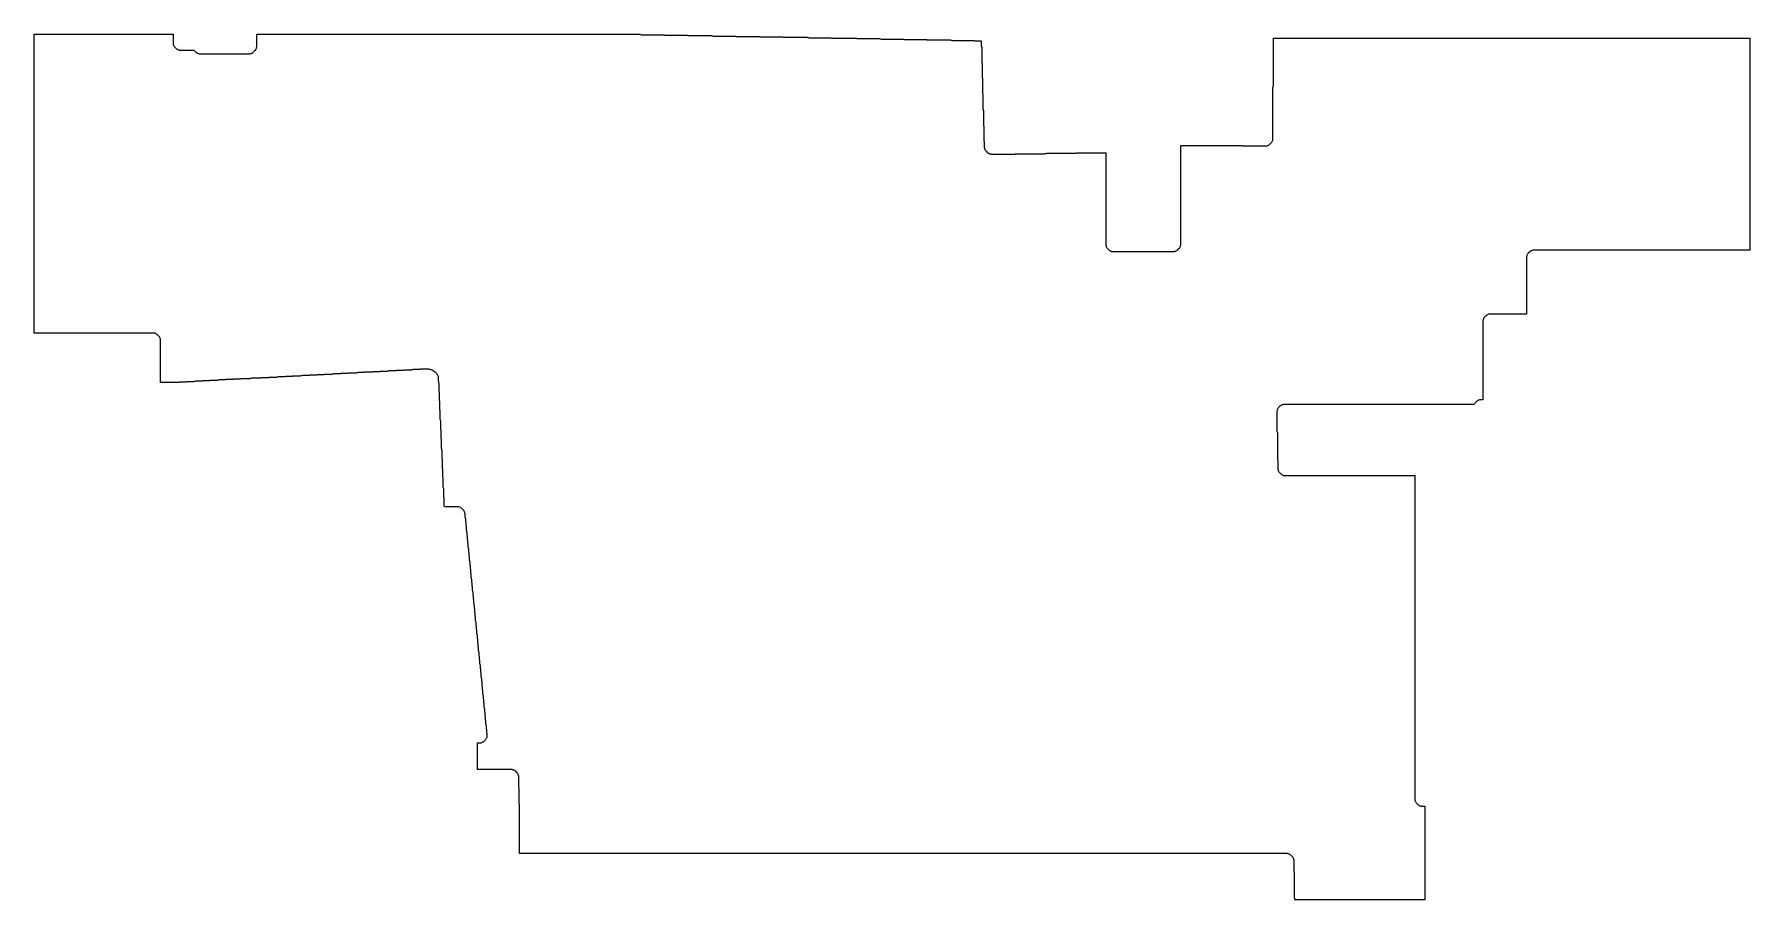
# Model space of a CAD drawing. Header units: metres. Extents: x -62144 to 80601, y -23241 to 48779.
import ezdxf

# ---------------------------------------------------------------- set-up
doc = ezdxf.new("R2010")
doc.units = ezdxf.units.M
doc.layers.add('alpha_boundary_shrunk', color=7, linetype='Continuous')

msp = doc.modelspace()

# ---------------------------------------------------------------- linework, layer by layer
at = {"layer": 'alpha_boundary_shrunk', "color": 1}
msp.add_lwpolyline([(-62144, 23920), (-62144, 48779), (-50591, 48779), (-50591, 48059), (-50589, 48010), (-50582, 47962), (-50570, 47914), (-50553, 47868), (-50532, 47824), (-50507, 47782), (-50478, 47742), (-50445, 47706), (-50337, 47598), (-50301, 47565), (-50261, 47536), (-50219, 47511), (-50175, 47490), (-50129, 47473), (-50081, 47461), (-50033, 47454), (-49984, 47452), (-48861, 47452), (-48831, 47419), (-48723, 47311), (-48687, 47278), (-48648, 47249), (-48605, 47224), (-48561, 47203), (-48515, 47186), (-48467, 47174), (-48419, 47167), (-48370, 47165), (-44245, 47165), (-44196, 47167), (-44148, 47174), (-44100, 47186), (-44054, 47203), (-44010, 47224), (-43968, 47249), (-43928, 47278), (-43892, 47311), (-43784, 47419), (-43751, 47455), (-43722, 47495), (-43697, 47537), (-43676, 47581), (-43659, 47627), (-43647, 47675), (-43640, 47723), (-43638, 47772), (-43638, 48779), (-11758, 48779), (-11754, 48777), (-11710, 48762), (-11665, 48751), (-11619, 48745), (-11573, 48743), (-9786, 48743), (-9781, 48741), (-9738, 48726), (-9692, 48716), (-9647, 48709), (-9600, 48707), (-7813, 48707), (-7809, 48705), (-7765, 48690), (-7720, 48680), (-7674, 48673), (-7628, 48671), (-5805, 48671), (-5801, 48669), (-5757, 48655), (-5711, 48644), (-5666, 48637), (-5619, 48635), (-3832, 48635), (-3828, 48633), (-3784, 48619), (-3739, 48608), (-3693, 48602), (-3647, 48599), (-1860, 48599), (-1855, 48598), (-1811, 48583), (-1766, 48572), (-1720, 48566), (-1674, 48564), (113, 48564), (117, 48562), (161, 48547), (206, 48536), (252, 48530), (298, 48528), (2193, 48528), (2197, 48526), (2241, 48511), (2286, 48500), (2332, 48494), (2378, 48492), (4094, 48492), (4098, 48490), (4142, 48475), (4187, 48465), (4233, 48458), (4279, 48456), (6246, 48456), (6250, 48454), (6294, 48439), (6339, 48429), (6385, 48422), (6431, 48420), (8182, 48420), (8187, 48418), (8231, 48403), (8276, 48393), (8322, 48386), (8368, 48384), (10155, 48384), (10159, 48382), (10203, 48368), (10248, 48357), (10294, 48351), (10340, 48348), (12092, 48348), (12096, 48347), (12140, 48332), (12185, 48321), (12231, 48315), (12277, 48313), (14064, 48313), (14068, 48311), (14112, 48296), (14157, 48285), (14203, 48279), (14250, 48277), (16001, 48277), (16005, 48275), (16049, 48260), (16094, 48249), (16140, 48243), (16186, 48241), (16655, 48241), (16655, 47880), (16657, 47834), (16663, 47788), (16674, 47743), (16689, 47699), (16691, 47695), (16691, 46553), (16693, 46507), (16699, 46461), (16710, 46416), (16725, 46372), (16726, 46368), (16726, 45262), (16729, 45216), (16735, 45170), (16746, 45125), (16760, 45081), (16762, 45077), (16762, 43935), (16764, 43889), (16771, 43843), (16781, 43798), (16796, 43754), (16798, 43750), (16798, 42608), (16800, 42562), (16807, 42516), (16817, 42471), (16832, 42427), (16834, 42423), (16834, 41317), (16836, 41271), (16843, 41225), (16853, 41180), (16868, 41136), (16870, 41131), (16870, 39990), (16872, 39944), (16878, 39898), (16889, 39853), (16904, 39809), (16906, 39804), (16906, 39416), (16908, 39367), (16915, 39319), (16927, 39271), (16944, 39225), (16965, 39180), (16990, 39138), (17019, 39099), (17052, 39062), (17160, 38955), (17196, 38922), (17236, 38893), (17278, 38867), (17322, 38847), (17368, 38830), (17416, 38818), (17464, 38811), (17513, 38808), (19378, 38808), (19425, 38811), (19470, 38817), (19516, 38828), (19559, 38842), (19564, 38844), (21925, 38844), (21971, 38846), (22017, 38853), (22062, 38864), (22106, 38878), (22110, 38880), (24435, 38880), (24481, 38882), (24527, 38889), (24572, 38899), (24616, 38914), (24621, 38916), (27019, 38916), (27019, 31311), (27022, 31262), (27029, 31213), (27041, 31166), (27058, 31119), (27079, 31075), (27104, 31033), (27133, 30993), (27166, 30957), (27274, 30850), (27310, 30817), (27349, 30787), (27391, 30762), (27436, 30741), (27482, 30725), (27530, 30713), (27578, 30705), (27627, 30703), (32648, 30703), (32697, 30705), (32746, 30713), (32793, 30725), (32839, 30741), (32884, 30762), (32926, 30787), (32965, 30817), (33002, 30850), (33109, 30957), (33142, 30993), (33171, 31033), (33197, 31075), (33218, 31119), (33234, 31166), (33246, 31213), (33253, 31262), (33256, 31311), (33256, 39526), (38344, 39526), (38349, 39524), (38393, 39509), (38438, 39498), (38484, 39492), (38530, 39490), (40323, 39490), (40372, 39492), (40421, 39499), (40468, 39511), (40514, 39528), (40559, 39549), (40601, 39574), (40640, 39603), (40677, 39636), (40784, 39744), (40817, 39780), (40846, 39820), (40872, 39862), (40893, 39906), (40909, 39952), (40921, 40000), (40928, 40048), (40931, 40097), (40931, 44359), (40933, 44363), (40947, 44407), (40958, 44452), (40964, 44498), (40967, 44545), (40967, 48456), (80601, 48456), (80601, 30806), (62631, 30806), (62582, 30804), (62533, 30797), (62486, 30785), (62439, 30768), (62395, 30747), (62353, 30722), (62314, 30693), (62277, 30660), (62170, 30552), (62137, 30516), (62107, 30477), (62082, 30435), (62061, 30390), (62045, 30344), (62033, 30296), (62026, 30248), (62023, 30199), (62023, 25499), (59008, 25499), (58959, 25496), (58911, 25489), (58863, 25477), (58817, 25460), (58773, 25439), (58731, 25414), (58691, 25385), (58655, 25352), (58547, 25244), (58514, 25208), (58485, 25169), (58460, 25127), (58439, 25082), (58422, 25036), (58411, 24988), (58403, 24940), (58401, 24891), (58401, 18362), (58219, 18362), (58170, 18359), (58122, 18352), (58074, 18340), (58028, 18323), (57984, 18302), (57942, 18277), (57902, 18248), (57866, 18215), (57758, 18107), (57725, 18071), (57696, 18032), (57671, 17990), (57660, 17967), (41865, 17967), (41816, 17965), (41768, 17957), (41720, 17945), (41674, 17929), (41630, 17908), (41587, 17883), (41548, 17853), (41512, 17821), (41404, 17713), (41371, 17677), (41342, 17637), (41317, 17595), (41296, 17551), (41279, 17505), (41267, 17457), (41260, 17408), (41258, 17359), (41258, 15817), (41260, 15771), (41266, 15725), (41277, 15680), (41292, 15636), (41294, 15632), (41294, 13522), (41296, 13476), (41302, 13430), (41313, 13385), (41328, 13341), (41329, 13336), (41329, 12661), (41332, 12612), (41339, 12564), (41351, 12516), (41367, 12470), (41388, 12425), (41414, 12383), (41443, 12344), (41476, 12308), (41583, 12200), (41620, 12167), (41659, 12138), (41701, 12113), (41746, 12092), (41792, 12075), (41839, 12063), (41888, 12056), (41937, 12054), (52734, 12054), (52734, -14847), (52737, -14896), (52744, -14944), (52756, -14992), (52772, -15038), (52793, -15083), (52819, -15125), (52848, -15164), (52881, -15200), (52988, -15308), (53025, -15341), (53064, -15370), (53106, -15395), (53151, -15416), (53197, -15433), (53244, -15445), (53293, -15452), (53342, -15454), (53559, -15454), (53559, -23241), (42758, -23241), (42758, -23229), (42751, -23183), (42741, -23138), (42726, -23094), (42724, -23090), (42724, -21051), (42722, -21005), (42715, -20959), (42705, -20914), (42690, -20870), (42688, -20866), (42688, -20011), (42686, -19962), (42678, -19914), (42667, -19866), (42650, -19820), (42629, -19776), (42604, -19734), (42575, -19694), (42542, -19658), (42434, -19550), (42398, -19517), (42358, -19488), (42316, -19463), (42272, -19442), (42226, -19425), (42178, -19413), (42129, -19406), (42080, -19404), (-21760, -19404), (-21760, -15457), (-21763, -15410), (-21769, -15364), (-21780, -15319), (-21794, -15275), (-21796, -15271), (-21796, -14022), (-21798, -13976), (-21805, -13930), (-21815, -13885), (-21830, -13841), (-21832, -13837), (-21832, -13018), (-21835, -12969), (-21842, -12920), (-21854, -12873), (-21870, -12826), (-21891, -12782), (-21916, -12740), (-21946, -12701), (-21979, -12664), (-22086, -12557), (-22123, -12524), (-22162, -12494), (-22204, -12469), (-22248, -12448), (-22295, -12432), (-22342, -12420), (-22391, -12413), (-22440, -12410), (-25275, -12410), (-25275, -10182), (-25058, -10182), (-25009, -10180), (-24960, -10173), (-24913, -10161), (-24866, -10144), (-24822, -10123), (-24780, -10098), (-24741, -10069), (-24704, -10036), (-24597, -9928), (-24564, -9892), (-24534, -9853), (-24509, -9811), (-24488, -9766), (-24472, -9720), (-24460, -9672), (-24453, -9624), (-24450, -9575), (-24450, -9539), (-24452, -9493), (-24459, -9447), (-24469, -9402), (-24484, -9358), (-24486, -9354), (-24486, -9180), (-24488, -9134), (-24495, -9088), (-24505, -9043), (-24520, -8999), (-24522, -8995), (-24522, -8822), (-24524, -8775), (-24531, -8729), (-24541, -8684), (-24556, -8640), (-24558, -8636), (-24558, -8463), (-24560, -8417), (-24566, -8371), (-24577, -8326), (-24592, -8282), (-24594, -8278), (-24594, -8104), (-24596, -8058), (-24602, -8012), (-24613, -7967), (-24628, -7923), (-24630, -7919), (-24630, -7746), (-24632, -7699), (-24638, -7654), (-24649, -7608), (-24664, -7564), (-24665, -7560), (-24665, -7387), (-24668, -7341), (-24674, -7295), (-24685, -7250), (-24699, -7206), (-24701, -7202), (-24701, -7028), (-24703, -6982), (-24710, -6936), (-24721, -6891), (-24735, -6847), (-24737, -6843), (-24737, -6670), (-24739, -6623), (-24746, -6578), (-24756, -6532), (-24771, -6489), (-24773, -6484), (-24773, -6311), (-24775, -6265), (-24782, -6219), (-24792, -6174), (-24807, -6130), (-24809, -6126), (-24809, -5953), (-24811, -5906), (-24817, -5860), (-24828, -5815), (-24843, -5771), (-24845, -5767), (-24845, -5594), (-24847, -5548), (-24853, -5502), (-24864, -5457), (-24879, -5413), (-24881, -5408), (-24881, -5235), (-24883, -5189), (-24889, -5143), (-24900, -5098), (-24915, -5054), (-24916, -5050), (-24916, -4877), (-24919, -4830), (-24925, -4784), (-24936, -4739), (-24950, -4695), (-24952, -4691), (-24952, -4518), (-24954, -4472), (-24961, -4426), (-24972, -4381), (-24986, -4337), (-24988, -4332), (-24988, -4159), (-24990, -4113), (-24997, -4067), (-25007, -4022), (-25022, -3978), (-25024, -3974), (-25024, -3801), (-25026, -3754), (-25033, -3708), (-25043, -3663), (-25058, -3619), (-25060, -3615), (-25060, -3442), (-25062, -3396), (-25068, -3350), (-25079, -3305), (-25094, -3261), (-25096, -3257), (-25096, -3083), (-25098, -3037), (-25104, -2991), (-25115, -2946), (-25130, -2902), (-25132, -2898), (-25132, -2725), (-25134, -2678), (-25140, -2633), (-25151, -2587), (-25166, -2543), (-25168, -2539), (-25168, -2366), (-25170, -2320), (-25176, -2274), (-25187, -2229), (-25202, -2185), (-25203, -2181), (-25203, -2007), (-25206, -1961), (-25212, -1915), (-25223, -1870), (-25237, -1826), (-25239, -1822), (-25239, -1649), (-25241, -1602), (-25248, -1557), (-25258, -1511), (-25273, -1468), (-25275, -1463), (-25275, -1290), (-25277, -1244), (-25284, -1198), (-25294, -1153), (-25309, -1109), (-25311, -1105), (-25311, -931), (-25313, -885), (-25320, -839), (-25330, -794), (-25345, -750), (-25347, -746), (-25347, -573), (-25349, -527), (-25355, -481), (-25366, -436), (-25381, -392), (-25383, -387), (-25383, -214), (-25385, -168), (-25391, -122), (-25402, -77), (-25417, -33), (-25419, -29), (-25419, 144), (-25421, 191), (-25427, 237), (-25438, 282), (-25453, 326), (-25454, 330), (-25454, 503), (-25457, 549), (-25463, 595), (-25474, 640), (-25488, 684), (-25490, 689), (-25490, 862), (-25492, 908), (-25499, 954), (-25510, 999), (-25524, 1043), (-25526, 1047), (-25526, 1220), (-25528, 1267), (-25535, 1313), (-25545, 1358), (-25560, 1402), (-25562, 1406), (-25562, 1579), (-25564, 1625), (-25571, 1671), (-25581, 1716), (-25596, 1760), (-25598, 1764), (-25598, 1938), (-25600, 1984), (-25606, 2030), (-25617, 2075), (-25632, 2119), (-25634, 2123), (-25634, 2296), (-25636, 2343), (-25642, 2389), (-25653, 2434), (-25668, 2478), (-25670, 2482), (-25670, 2655), (-25672, 2701), (-25678, 2747), (-25689, 2792), (-25704, 2836), (-25705, 2840), (-25705, 3014), (-25708, 3060), (-25714, 3106), (-25725, 3151), (-25739, 3195), (-25741, 3199), (-25741, 3372), (-25743, 3419), (-25750, 3464), (-25761, 3510), (-25775, 3553), (-25777, 3558), (-25777, 3731), (-25779, 3777), (-25786, 3823), (-25796, 3868), (-25811, 3912), (-25813, 3916), (-25813, 4090), (-25815, 4136), (-25822, 4182), (-25832, 4227), (-25847, 4271), (-25849, 4275), (-25849, 4448), (-25851, 4494), (-25858, 4540), (-25868, 4585), (-25883, 4629), (-25885, 4634), (-25885, 4807), (-25887, 4853), (-25893, 4899), (-25904, 4944), (-25919, 4988), (-25921, 4992), (-25921, 5165), (-25923, 5212), (-25929, 5258), (-25940, 5303), (-25955, 5347), (-25957, 5351), (-25957, 5524), (-25959, 5570), (-25965, 5616), (-25976, 5661), (-25991, 5705), (-25992, 5710), (-25992, 5883), (-25995, 5929), (-26001, 5975), (-26012, 6020), (-26026, 6064), (-26028, 6068), (-26028, 6241), (-26030, 6288), (-26037, 6334), (-26047, 6379), (-26062, 6423), (-26064, 6427), (-26064, 6600), (-26066, 6646), (-26073, 6692), (-26083, 6737), (-26098, 6781), (-26100, 6785), (-26100, 6959), (-26102, 7005), (-26109, 7051), (-26119, 7096), (-26134, 7140), (-26136, 7144), (-26136, 7317), (-26138, 7364), (-26144, 7410), (-26155, 7455), (-26170, 7499), (-26172, 7503), (-26172, 7676), (-26174, 7722), (-26180, 7768), (-26191, 7813), (-26206, 7857), (-26208, 7861), (-26208, 8035), (-26210, 8081), (-26216, 8127), (-26227, 8172), (-26242, 8216), (-26243, 8220), (-26243, 8393), (-26246, 8440), (-26252, 8485), (-26263, 8531), (-26277, 8575), (-26279, 8579), (-26279, 8752), (-26281, 8798), (-26288, 8844), (-26299, 8889), (-26313, 8933), (-26326, 8962), (-26337, 9005), (-26353, 9051), (-26374, 9095), (-26399, 9137), (-26429, 9177), (-26462, 9213), (-26569, 9321), (-26606, 9354), (-26645, 9383), (-26687, 9408), (-26731, 9429), (-26778, 9446), (-26825, 9458), (-26874, 9465), (-26923, 9467), (-28021, 9467), (-28035, 9507), (-28037, 9511), (-28037, 10115), (-28039, 10161), (-28045, 10207), (-28056, 10252), (-28071, 10296), (-28073, 10300), (-28073, 10904), (-28075, 10950), (-28081, 10996), (-28092, 11041), (-28107, 11085), (-28108, 11089), (-28108, 11729), (-28111, 11775), (-28117, 11821), (-28128, 11866), (-28142, 11910), (-28144, 11914), (-28144, 12518), (-28146, 12564), (-28153, 12610), (-28163, 12655), (-28178, 12699), (-28180, 12703), (-28180, 13307), (-28182, 13353), (-28189, 13399), (-28199, 13444), (-28214, 13488), (-28216, 13492), (-28216, 14132), (-28218, 14178), (-28225, 14224), (-28235, 14269), (-28250, 14313), (-28252, 14317), (-28252, 14921), (-28254, 14967), (-28260, 15013), (-28271, 15058), (-28286, 15102), (-28288, 15106), (-28288, 15745), (-28290, 15792), (-28296, 15838), (-28307, 15883), (-28322, 15927), (-28324, 15931), (-28324, 16535), (-28326, 16581), (-28332, 16627), (-28343, 16672), (-28358, 16716), (-28359, 16720), (-28359, 17324), (-28362, 17370), (-28368, 17416), (-28379, 17461), (-28393, 17505), (-28395, 17509), (-28395, 18148), (-28397, 18195), (-28404, 18241), (-28415, 18286), (-28429, 18330), (-28431, 18334), (-28431, 18937), (-28433, 18984), (-28440, 19030), (-28450, 19075), (-28465, 19119), (-28467, 19123), (-28467, 19726), (-28469, 19773), (-28476, 19819), (-28486, 19864), (-28501, 19908), (-28503, 19912), (-28503, 20157), (-28505, 20203), (-28511, 20249), (-28522, 20294), (-28537, 20338), (-28556, 20380), (-28592, 20452), (-28614, 20492), (-28640, 20530), (-28669, 20565), (-28702, 20598), (-28737, 20627), (-28775, 20653), (-28814, 20675), (-28829, 20690), (-28869, 20726), (-28912, 20757), (-28959, 20783), (-29030, 20819), (-29096, 20846), (-29203, 20882), (-29255, 20896), (-29308, 20905), (-29362, 20908), (-29935, 20908), (-29982, 20906), (-30028, 20899), (-30073, 20889), (-30117, 20874), (-30121, 20872), (-30581, 20872), (-30627, 20870), (-30673, 20863), (-30718, 20853), (-30762, 20838), (-30766, 20836), (-31262, 20836), (-31309, 20834), (-31355, 20828), (-31400, 20817), (-31444, 20802), (-31448, 20800), (-31908, 20800), (-31954, 20798), (-32000, 20792), (-32045, 20781), (-32089, 20766), (-32093, 20764), (-32589, 20764), (-32636, 20762), (-32682, 20756), (-32727, 20745), (-32771, 20730), (-32775, 20729), (-33235, 20729), (-33281, 20726), (-33327, 20720), (-33372, 20709), (-33416, 20695), (-33420, 20693), (-33880, 20693), (-33927, 20691), (-33973, 20684), (-34018, 20673), (-34062, 20659), (-34066, 20657), (-34562, 20657), (-34608, 20655), (-34654, 20648), (-34699, 20638), (-34743, 20623), (-34747, 20621), (-35207, 20621), (-35254, 20619), (-35300, 20612), (-35345, 20602), (-35389, 20587), (-35393, 20585), (-35889, 20585), (-35935, 20583), (-35981, 20577), (-36026, 20566), (-36070, 20551), (-36074, 20549), (-36534, 20549), (-36581, 20547), (-36627, 20541), (-36672, 20530), (-36716, 20515), (-36720, 20513), (-37216, 20513), (-37262, 20511), (-37308, 20505), (-37353, 20494), (-37397, 20479), (-37401, 20478), (-37861, 20478), (-37908, 20475), (-37954, 20469), (-37999, 20458), (-38043, 20444), (-38047, 20442), (-38507, 20442), (-38553, 20439), (-38599, 20433), (-38644, 20422), (-38688, 20408), (-38692, 20406), (-39188, 20406), (-39235, 20404), (-39281, 20397), (-39326, 20387), (-39370, 20372), (-39374, 20370), (-39834, 20370), (-39880, 20368), (-39926, 20361), (-39971, 20351), (-40015, 20336), (-40019, 20334), (-40515, 20334), (-40562, 20332), (-40608, 20325), (-40653, 20315), (-40697, 20300), (-40701, 20298), (-41161, 20298), (-41207, 20296), (-41253, 20290), (-41298, 20279), (-41342, 20264), (-41346, 20262), (-41807, 20262), (-41853, 20260), (-41899, 20254), (-41944, 20243), (-41988, 20228), (-41992, 20226), (-42488, 20226), (-42534, 20224), (-42580, 20218), (-42625, 20207), (-42669, 20192), (-42673, 20191), (-43134, 20191), (-43180, 20188), (-43226, 20182), (-43271, 20171), (-43315, 20157), (-43319, 20155), (-43994, 20155), (-44041, 20153), (-44086, 20146), (-44132, 20136), (-44175, 20121), (-44180, 20119), (-44819, 20119), (-44865, 20117), (-44911, 20110), (-44956, 20100), (-45000, 20085), (-45005, 20083), (-45465, 20083), (-45511, 20081), (-45557, 20074), (-45602, 20064), (-45646, 20049), (-45650, 20047), (-46110, 20047), (-46157, 20045), (-46202, 20039), (-46248, 20028), (-46292, 20013), (-46296, 20011), (-46756, 20011), (-46802, 20009), (-46848, 20003), (-46893, 19992), (-46937, 19977), (-46941, 19975), (-47401, 19975), (-47448, 19973), (-47494, 19967), (-47539, 19956), (-47583, 19941), (-47587, 19940), (-48047, 19940), (-48093, 19937), (-48139, 19931), (-48184, 19920), (-48228, 19906), (-48232, 19904), (-48693, 19904), (-48739, 19902), (-48785, 19895), (-48830, 19884), (-48874, 19870), (-48878, 19868), (-49338, 19868), (-49384, 19866), (-49430, 19859), (-49475, 19849), (-49519, 19834), (-49524, 19832), (-49984, 19832), (-50030, 19830), (-50076, 19823), (-50121, 19813), (-50165, 19798), (-50169, 19796), (-51635, 19796), (-51635, 23313), (-51638, 23362), (-51645, 23410), (-51657, 23458), (-51674, 23504), (-51695, 23549), (-51720, 23591), (-51749, 23630), (-51782, 23666), (-51890, 23774), (-51926, 23807), (-51965, 23836), (-52007, 23861), (-52052, 23882), (-52098, 23899), (-52146, 23911), (-52194, 23918), (-52243, 23920), (-62144, 23920)], close=True, dxfattribs=at)

doc.saveas('drawing.dxf')
